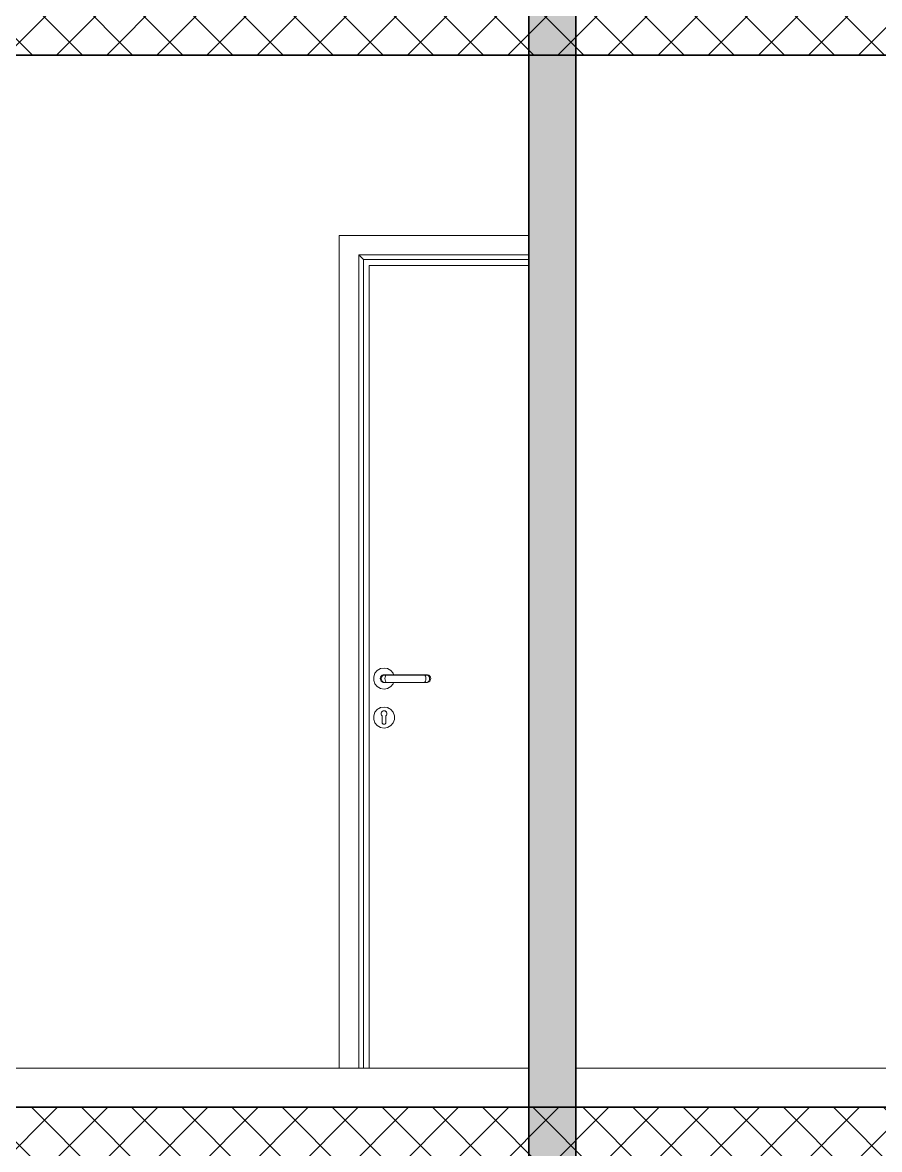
# Model space of a CAD drawing. Header units: millimetres. Extents: x -15634 to 67596, y -3027 to 55843.
# Drawn here: x 38294 to 40494, y 35187 to 38079 of the extents above; entities that cross this region are included whole.
import ezdxf

# ---------------------------------------------------------------- set-up
doc = ezdxf.new("R2010")
doc.units = ezdxf.units.MM
doc.header["$MEASUREMENT"] = 0
doc.set_wipeout_variables(frame=1)
doc.linetypes.add('Wipeout_Contour', pattern=[1000, 0, -1000])
doc.layers.add('Structural - Bearing', color=7, linetype='Continuous')
for name, color, linetype, lineweight in [('Structural - Bearing_Pen_No__1', 7, 'Continuous', 13), ('Structural - Bearing_Pen_No__101', 252, 'Continuous', 13), ('Structural - Bearing_Pen_No__7', 7, 'Continuous', 35)]:
    doc.layers.add(name, color=color, linetype=linetype, lineweight=lineweight)
doc.layers.add('Structural - Bearing_Pen_No__61', color=7, linetype='Continuous', lineweight=20, true_color=0x6a6a6a)
doc.layers.add('Structural - Bearing_Pen_No__82', color=7, linetype='Continuous', lineweight=20, true_color=0xaaaaaa)
pattern_1 = [(45, (0, 0), (-64.34671, 64.34671), []), (135, (0, 0), (64.34671, 64.34671), [])]

msp = doc.modelspace()

# ---------------------------------------------------------------- wipeouts: each hides what was drawn before it
at = {"color": 254, "linetype": 'Wipeout_Contour', "lineweight": 0, "ltscale": 217340.96038}
msp.add_wipeout([(40494.3, 37995.6), (39714.4, 37995.6), (39714.4, 35295.6), (40494.3, 35295.6)], dxfattribs=at).dxf.layer = 'Structural - Bearing'
at = {"color": 254, "linetype": 'Wipeout_Contour', "lineweight": 0, "ltscale": 213988.368624}
msp.add_wipeout([(39169.4, 37470.6), (39157.4, 37482.6), (39157.4, 35395.6), (39169.4, 35395.6)], dxfattribs=at).dxf.layer = 'Structural - Bearing'
at = {"color": 254, "linetype": 'Wipeout_Contour', "lineweight": 0, "ltscale": 374190.776564}
msp.add_wipeout([(39228.8, 36309.4), (39229.7, 36307), (39229.8, 36304.4), (39229.7, 36304.4), (39239.7, 36316.2), (39231.6, 36320.9), (39227.8, 36310.5)], dxfattribs=at).dxf.layer = 'Structural - Bearing'

# ---------------------------------------------------------------- next in the draw order: linework, layer by layer
at = {"layer": 'Structural - Bearing_Pen_No__1', "color": 7, "linetype": 'Continuous', "lineweight": 13}
for p, q in [((39714.4, 35295.6), (39714.4, 38195.6)), ((39714.4, 32395.6), (39714.4, 35295.6)), ((39714.4, 35295.6), (43944.4, 35295.6))]:
    msp.add_line(p, q, dxfattribs=at)
at = {"layer": 'Structural - Bearing_Pen_No__61', "color": 251, "linetype": 'Continuous', "lineweight": 20, "true_color": 0x6a6a6a}
msp.add_lwpolyline([(39714.4, 35395.6), (43944.4, 35395.6)], dxfattribs=at)

# ---------------------------------------------------------------- next in the draw order: wipeouts: each hides what was drawn before it
at = {"color": 254, "linetype": 'Wipeout_Contour', "lineweight": 0, "ltscale": 217447.465349}
msp.add_wipeout([(39157.4, 37482.6), (39169.4, 37470.6), (39594.4, 37470.6), (39594.4, 37482.6)], dxfattribs=at).dxf.layer = 'Structural - Bearing'
at = {"color": 254, "linetype": 'Wipeout_Contour', "lineweight": 0, "ltscale": 320722.19904}
msp.add_wipeout([(39228.9, 36302), (39227.4, 36300), (39227.4, 36298.5), (39245.7, 36309.1), (39239.7, 36316.2), (39229.7, 36304.4)], dxfattribs=at).dxf.layer = 'Structural - Bearing'

# ---------------------------------------------------------------- next in the draw order: wipeouts: each hides what was drawn before it
at = {"color": 254, "linetype": 'Wipeout_Contour', "lineweight": 0, "ltscale": 213940.499659}
msp.add_wipeout([(39107.4, 35395.6), (39157.4, 35395.6), (39157.4, 37482.6), (39107.4, 37532.6)], dxfattribs=at).dxf.layer = 'Structural - Bearing'
at = {"color": 254, "linetype": 'Wipeout_Contour', "lineweight": 0, "ltscale": 213858.838922}
msp.add_wipeout([(39239.7, 36316.3), (39231.6, 36321), (39231.6, 36320.9), (39239.7, 36316.2)], dxfattribs=at).dxf.layer = 'Structural - Bearing'

# ---------------------------------------------------------------- next in the draw order: wipeouts: each hides what was drawn before it
at = {"color": 254, "linetype": 'Wipeout_Contour', "lineweight": 0, "ltscale": 217488.173006}
msp.add_wipeout([(39107.4, 37532.6), (39157.4, 37482.6), (39594.4, 37482.6), (39594.4, 37532.6)], dxfattribs=at).dxf.layer = 'Structural - Bearing'
at = {"color": 254, "linetype": 'Wipeout_Contour', "lineweight": 0, "ltscale": 213998.885301}
msp.add_wipeout([(39169.4, 35395.6), (39184.4, 35395.6), (39184.4, 37455.6), (39169.4, 37455.6)], dxfattribs=at).dxf.layer = 'Structural - Bearing'
at = {"color": 254, "linetype": 'Wipeout_Contour', "lineweight": 0, "ltscale": 320731.84709}
msp.add_wipeout([(39227.1, 36311.3), (39227.8, 36310.5), (39231.6, 36320.9), (39222.4, 36322.5), (39222.4, 36313), (39224.9, 36312.6)], dxfattribs=at).dxf.layer = 'Structural - Bearing'

# ---------------------------------------------------------------- next in the draw order: wipeouts: each hides what was drawn before it
at = {"color": 254, "linetype": 'Wipeout_Contour', "lineweight": 0, "ltscale": 271625.351649}
msp.add_wipeout([(39169.4, 37470.6), (39169.4, 37455.6), (39184.4, 37455.6), (39594.4, 37455.6), (39594.4, 37470.6)], dxfattribs=at).dxf.layer = 'Structural - Bearing'
at = {"color": 254, "linetype": 'Wipeout_Contour', "lineweight": 0, "ltscale": 1498178.538162294}
msp.add_wipeout([(39195.8, 36400.3), (39195.8, 36390.9), (39199, 36382.1), (39205, 36374.9), (39213.1, 36370.2), (39222.4, 36368.6), (39231.6, 36370.2), (39239.7, 36374.9), (39245.7, 36382.1), (39247.1, 36385.8), (39220.6, 36385.8), (39217.4, 36386.9), (39214.7, 36389.2), (39213, 36392.2), (39212.4, 36395.6), (39213, 36399), (39214.7, 36402), (39217.4, 36404.3), (39220.6, 36405.5), (39237.6, 36405.5), (39247.1, 36405.5), (39245.7, 36409.1), (39239.7, 36416.3), (39231.6, 36421), (39222.4, 36422.6), (39213.1, 36421), (39205, 36416.3), (39199, 36409.1)], dxfattribs=at).dxf.layer = 'Structural - Bearing'
at = {"color": 254, "linetype": 'Wipeout_Contour', "lineweight": 0, "ltscale": 213815.92594}
msp.add_wipeout([(39227.4, 36296.5), (39248.9, 36300.3), (39245.7, 36309.1), (39227.4, 36298.5)], dxfattribs=at).dxf.layer = 'Structural - Bearing'

# ---------------------------------------------------------------- next in the draw order: wipeouts: each hides what was drawn before it
at = {"color": 254, "linetype": 'Wipeout_Contour', "lineweight": 0, "ltscale": 214000.625028}
msp.add_wipeout([(39215.4, 36395.6), (39212.4, 36395.6), (39213, 36392.2), (39216, 36392.2)], dxfattribs=at).dxf.layer = 'Structural - Bearing'
at = {"color": 254, "linetype": 'Wipeout_Contour', "lineweight": 0, "ltscale": 213841.981912}
msp.add_wipeout([(39231.6, 36321), (39222.4, 36322.6), (39222.4, 36322.5), (39231.6, 36320.9)], dxfattribs=at).dxf.layer = 'Structural - Bearing'
at = {"color": 254, "linetype": 'Wipeout_Contour', "lineweight": 0, "ltscale": 267175.235338}
msp.add_wipeout([(39231.6, 36270.3), (39239.7, 36275), (39227.4, 36289.6), (39227.4, 36283.1), (39227.2, 36282.3)], dxfattribs=at).dxf.layer = 'Structural - Bearing'

# ---------------------------------------------------------------- next in the draw order: wipeouts: each hides what was drawn before it
at = {"color": 254, "linetype": 'Wipeout_Contour', "lineweight": 0, "ltscale": 213995.116248}
msp.add_wipeout([(39213, 36392.2), (39214.7, 36389.2), (39217.5, 36389.2), (39216, 36392.2)], dxfattribs=at).dxf.layer = 'Structural - Bearing'
at = {"color": 254, "linetype": 'Wipeout_Contour', "lineweight": 0, "ltscale": 320698.798705}
msp.add_wipeout([(39219.8, 36312.6), (39222.4, 36313), (39222.4, 36322.5), (39213.2, 36320.9), (39216.9, 36310.5), (39217.6, 36311.3)], dxfattribs=at).dxf.layer = 'Structural - Bearing'
at = {"color": 254, "linetype": 'Wipeout_Contour', "lineweight": 0, "ltscale": 213765.833017}
msp.add_wipeout([(39227.4, 36289.6), (39239.7, 36275), (39245.7, 36282.2), (39227.4, 36292.7)], dxfattribs=at).dxf.layer = 'Structural - Bearing'

# ---------------------------------------------------------------- next in the draw order: wipeouts: each hides what was drawn before it
at = {"color": 254, "linetype": 'Wipeout_Contour', "lineweight": 0, "ltscale": 213994.090733}
msp.add_wipeout([(39214.7, 36389.2), (39217.4, 36386.9), (39219.9, 36386.9), (39217.5, 36389.2)], dxfattribs=at).dxf.layer = 'Structural - Bearing'
at = {"color": 254, "linetype": 'Wipeout_Contour', "lineweight": 0, "ltscale": 214048.026832}
msp.add_wipeout([(39217.4, 36404.3), (39219.9, 36404.3), (39222.8, 36405.5), (39220.6, 36405.5)], dxfattribs=at).dxf.layer = 'Structural - Bearing'
at = {"color": 254, "linetype": 'Wipeout_Contour', "lineweight": 0, "ltscale": 213814.924255}
msp.add_wipeout([(39222.4, 36322.6), (39213.1, 36321), (39213.2, 36320.9), (39222.4, 36322.5)], dxfattribs=at).dxf.layer = 'Structural - Bearing'
at = {"color": 254, "linetype": 'Wipeout_Contour', "lineweight": 0, "ltscale": 213786.932015}
msp.add_wipeout([(39227.4, 36292.7), (39245.7, 36282.2), (39248.9, 36290.9), (39227.4, 36294.7)], dxfattribs=at).dxf.layer = 'Structural - Bearing'

# ---------------------------------------------------------------- next in the draw order: wipeouts: each hides what was drawn before it
at = {"color": 254, "linetype": 'Wipeout_Contour', "lineweight": 0, "ltscale": 214035.14515}
msp.add_wipeout([(39214.7, 36402), (39217.5, 36402), (39219.9, 36404.3), (39217.4, 36404.3)], dxfattribs=at).dxf.layer = 'Structural - Bearing'
at = {"color": 254, "linetype": 'Wipeout_Contour', "lineweight": 0, "ltscale": 213997.668011}
msp.add_wipeout([(39217.4, 36386.9), (39220.6, 36385.8), (39222.8, 36385.8), (39219.9, 36386.9)], dxfattribs=at).dxf.layer = 'Structural - Bearing'
at = {"color": 254, "linetype": 'Wipeout_Contour', "lineweight": 0, "ltscale": 213803.664857}
msp.add_wipeout([(39227.4, 36294.7), (39248.9, 36290.9), (39248.9, 36300.3), (39227.4, 36296.5)], dxfattribs=at).dxf.layer = 'Structural - Bearing'

# ---------------------------------------------------------------- next in the draw order: wipeouts: each hides what was drawn before it
at = {"color": 254, "linetype": 'Wipeout_Contour', "lineweight": 0, "ltscale": 214021.913357}
msp.add_wipeout([(39213, 36399), (39216, 36399), (39217.5, 36402), (39214.7, 36402)], dxfattribs=at).dxf.layer = 'Structural - Bearing'
at = {"color": 254, "linetype": 'Wipeout_Contour', "lineweight": 0, "ltscale": 374099.724258}
msp.add_wipeout([(39216, 36309.4), (39216.9, 36310.5), (39213.2, 36320.9), (39205.1, 36316.2), (39215, 36304.4), (39215, 36304.4), (39215, 36307)], dxfattribs=at).dxf.layer = 'Structural - Bearing'
at = {"color": 254, "linetype": 'Wipeout_Contour', "lineweight": 0, "ltscale": 213855.317588}
msp.add_wipeout([(39249, 36300.3), (39245.7, 36309.1), (39245.7, 36309.1), (39248.9, 36300.3)], dxfattribs=at).dxf.layer = 'Structural - Bearing'
at = {"color": 254, "linetype": 'Wipeout_Contour', "lineweight": 0, "ltscale": 427435.568784}
msp.add_wipeout([(39227.1, 36281.4), (39226.2, 36279.9), (39224.9, 36278.8), (39223.2, 36278.2), (39222.4, 36278.2), (39222.4, 36268.7), (39231.6, 36270.3), (39227.2, 36282.3)], dxfattribs=at).dxf.layer = 'Structural - Bearing'

# ---------------------------------------------------------------- next in the draw order: wipeouts: each hides what was drawn before it
at = {"color": 254, "linetype": 'Wipeout_Contour', "lineweight": 0, "ltscale": 214009.931703}
msp.add_wipeout([(39212.4, 36395.6), (39215.4, 36395.6), (39216, 36399), (39213, 36399)], dxfattribs=at).dxf.layer = 'Structural - Bearing'
at = {"color": 254, "linetype": 'Wipeout_Contour', "lineweight": 0, "ltscale": 213780.936685}
msp.add_wipeout([(39213.1, 36321), (39205, 36316.3), (39205.1, 36316.2), (39213.2, 36320.9)], dxfattribs=at).dxf.layer = 'Structural - Bearing'
at = {"color": 254, "linetype": 'Wipeout_Contour', "lineweight": 0, "ltscale": 213733.977105}
msp.add_wipeout([(39231.6, 36270.2), (39239.7, 36274.9), (39239.7, 36275), (39231.6, 36270.3)], dxfattribs=at).dxf.layer = 'Structural - Bearing'

# ---------------------------------------------------------------- next in the draw order: wipeouts: each hides what was drawn before it
at = {"color": 254, "linetype": 'Wipeout_Contour', "lineweight": 0, "ltscale": 214018.473758}
msp.add_wipeout([(39215.4, 36395.6), (39216, 36392.2), (39225, 36392.2), (39224.7, 36395.6)], dxfattribs=at).dxf.layer = 'Structural - Bearing'
at = {"color": 254, "linetype": 'Wipeout_Contour', "lineweight": 0, "ltscale": 320625.845433}
msp.add_wipeout([(39215.8, 36302), (39215, 36304.4), (39205.1, 36316.2), (39199.1, 36309.1), (39217.4, 36298.5), (39217.4, 36300)], dxfattribs=at).dxf.layer = 'Structural - Bearing'
at = {"color": 254, "linetype": 'Wipeout_Contour', "lineweight": 0, "ltscale": 427395.735194}
msp.add_wipeout([(39221.5, 36278.2), (39219.9, 36278.8), (39218.5, 36279.9), (39217.7, 36281.4), (39217.5, 36282.3), (39213.2, 36270.3), (39222.4, 36268.7), (39222.4, 36278.2)], dxfattribs=at).dxf.layer = 'Structural - Bearing'
at = {"color": 254, "linetype": 'Wipeout_Contour', "lineweight": 0, "ltscale": 213770.804317}
msp.add_wipeout([(39239.7, 36274.9), (39245.7, 36282.1), (39245.7, 36282.2), (39239.7, 36275)], dxfattribs=at).dxf.layer = 'Structural - Bearing'

# ---------------------------------------------------------------- next in the draw order: wipeouts: each hides what was drawn before it
at = {"color": 254, "linetype": 'Wipeout_Contour', "lineweight": 0, "ltscale": 214012.123867}
msp.add_wipeout([(39216, 36392.2), (39217.5, 36389.2), (39225.9, 36389.2), (39225, 36392.2)], dxfattribs=at).dxf.layer = 'Structural - Bearing'
at = {"color": 254, "linetype": 'Wipeout_Contour', "lineweight": 0, "ltscale": 213744.111167}
msp.add_wipeout([(39205, 36316.3), (39199, 36309.1), (39199.1, 36309.1), (39205.1, 36316.2)], dxfattribs=at).dxf.layer = 'Structural - Bearing'
at = {"color": 254, "linetype": 'Wipeout_Contour', "lineweight": 0, "ltscale": 213806.016536}
msp.add_wipeout([(39245.7, 36282.1), (39249, 36290.9), (39248.9, 36290.9), (39245.7, 36282.2)], dxfattribs=at).dxf.layer = 'Structural - Bearing'

# ---------------------------------------------------------------- next in the draw order: wipeouts: each hides what was drawn before it
at = {"color": 254, "linetype": 'Wipeout_Contour', "lineweight": 0, "ltscale": 214009.52715}
msp.add_wipeout([(39217.5, 36389.2), (39219.9, 36386.9), (39227.3, 36386.9), (39225.9, 36389.2)], dxfattribs=at).dxf.layer = 'Structural - Bearing'
at = {"color": 254, "linetype": 'Wipeout_Contour', "lineweight": 0, "ltscale": 214061.348208}
msp.add_wipeout([(39222.8, 36405.5), (39219.9, 36404.3), (39227.3, 36404.3), (39229, 36405.5)], dxfattribs=at).dxf.layer = 'Structural - Bearing'
at = {"color": 254, "linetype": 'Wipeout_Contour', "lineweight": 0, "ltscale": 213727.952891}
msp.add_wipeout([(39217.4, 36298.5), (39199.1, 36309.1), (39195.9, 36300.3), (39217.4, 36296.5)], dxfattribs=at).dxf.layer = 'Structural - Bearing'
at = {"color": 254, "linetype": 'Wipeout_Contour', "lineweight": 0, "ltscale": 213835.363182}
msp.add_wipeout([(39249, 36290.9), (39249, 36300.3), (39248.9, 36300.3), (39248.9, 36290.9)], dxfattribs=at).dxf.layer = 'Structural - Bearing'
at = {"color": 254, "linetype": 'Wipeout_Contour', "lineweight": 0, "ltscale": 213699.977052}
msp.add_wipeout([(39222.4, 36268.6), (39231.6, 36270.2), (39231.6, 36270.3), (39222.4, 36268.7)], dxfattribs=at).dxf.layer = 'Structural - Bearing'

# ---------------------------------------------------------------- next in the draw order: wipeouts: each hides what was drawn before it
at = {"color": 254, "linetype": 'Wipeout_Contour', "lineweight": 0, "ltscale": 214050.578627}
msp.add_wipeout([(39219.9, 36404.3), (39217.5, 36402), (39225.9, 36402), (39227.3, 36404.3)], dxfattribs=at).dxf.layer = 'Structural - Bearing'
at = {"color": 254, "linetype": 'Wipeout_Contour', "lineweight": 0, "ltscale": 214010.99251}
msp.add_wipeout([(39219.9, 36386.9), (39222.8, 36385.8), (39229, 36385.8), (39227.3, 36386.9)], dxfattribs=at).dxf.layer = 'Structural - Bearing'
at = {"color": 254, "linetype": 'Wipeout_Contour', "lineweight": 0, "ltscale": 267112.876769}
msp.add_wipeout([(39205.1, 36275), (39213.2, 36270.3), (39217.5, 36282.3), (39217.4, 36283.1), (39217.4, 36289.6)], dxfattribs=at).dxf.layer = 'Structural - Bearing'

# ---------------------------------------------------------------- next in the draw order: wipeouts: each hides what was drawn before it
at = {"color": 254, "linetype": 'Wipeout_Contour', "lineweight": 0, "ltscale": 214038.918866}
msp.add_wipeout([(39217.5, 36402), (39216, 36399), (39225, 36399), (39225.9, 36402)], dxfattribs=at).dxf.layer = 'Structural - Bearing'
at = {"color": 254, "linetype": 'Wipeout_Contour', "lineweight": 0, "ltscale": 213708.889064}
msp.add_wipeout([(39199, 36309.1), (39195.8, 36300.3), (39195.9, 36300.3), (39199.1, 36309.1)], dxfattribs=at).dxf.layer = 'Structural - Bearing'
at = {"color": 254, "linetype": 'Wipeout_Contour', "lineweight": 0, "ltscale": 213672.901937}
msp.add_wipeout([(39213.1, 36270.2), (39222.4, 36268.6), (39222.4, 36268.7), (39213.2, 36270.3)], dxfattribs=at).dxf.layer = 'Structural - Bearing'

# ---------------------------------------------------------------- next in the draw order: wipeouts: each hides what was drawn before it
at = {"color": 254, "linetype": 'Wipeout_Contour', "lineweight": 0, "ltscale": 214027.779664}
msp.add_wipeout([(39216, 36399), (39215.4, 36395.6), (39224.7, 36395.6), (39225, 36399)], dxfattribs=at).dxf.layer = 'Structural - Bearing'
at = {"color": 254, "linetype": 'Wipeout_Contour', "lineweight": 0, "ltscale": 213711.211321}
msp.add_wipeout([(39217.4, 36296.5), (39195.9, 36300.3), (39195.9, 36290.9), (39217.4, 36294.7)], dxfattribs=at).dxf.layer = 'Structural - Bearing'

# ---------------------------------------------------------------- next in the draw order: wipeouts: each hides what was drawn before it
at = {"color": 254, "linetype": 'Wipeout_Contour', "lineweight": 0, "ltscale": 214048.398843}
msp.add_wipeout([(39236.1, 36395.6), (39224.7, 36395.6), (39225, 36392.2), (39236.1, 36392.2)], dxfattribs=at).dxf.layer = 'Structural - Bearing'
at = {"color": 254, "linetype": 'Wipeout_Contour', "lineweight": 0, "ltscale": 213698.942236}
msp.add_wipeout([(39217.4, 36294.7), (39195.9, 36290.9), (39199.1, 36282.2), (39217.4, 36292.7)], dxfattribs=at).dxf.layer = 'Structural - Bearing'

# ---------------------------------------------------------------- next in the draw order: wipeouts: each hides what was drawn before it
at = {"color": 254, "linetype": 'Wipeout_Contour', "lineweight": 0, "ltscale": 214040.741072}
msp.add_wipeout([(39236.1, 36392.2), (39225, 36392.2), (39225.9, 36389.2), (39236.4, 36389.2)], dxfattribs=at).dxf.layer = 'Structural - Bearing'
at = {"color": 254, "linetype": 'Wipeout_Contour', "lineweight": 0, "ltscale": 213691.080099}
msp.add_wipeout([(39217.4, 36292.7), (39199.1, 36282.2), (39205.1, 36275), (39217.4, 36289.6)], dxfattribs=at).dxf.layer = 'Structural - Bearing'

# ---------------------------------------------------------------- next in the draw order: wipeouts: each hides what was drawn before it
at = {"color": 254, "linetype": 'Wipeout_Contour', "lineweight": 0, "ltscale": 214035.680662}
msp.add_wipeout([(39225.9, 36389.2), (39227.3, 36386.9), (39236.7, 36386.9), (39236.4, 36389.2)], dxfattribs=at).dxf.layer = 'Structural - Bearing'
at = {"color": 254, "linetype": 'Wipeout_Contour', "lineweight": 0, "ltscale": 214084.175395}
msp.add_wipeout([(39229, 36405.5), (39227.3, 36404.3), (39236.7, 36404.3), (39237.1, 36405.5)], dxfattribs=at).dxf.layer = 'Structural - Bearing'
at = {"color": 254, "linetype": 'Wipeout_Contour', "lineweight": 0, "ltscale": 213679.525399}
msp.add_wipeout([(39195.8, 36300.3), (39195.8, 36290.9), (39195.9, 36290.9), (39195.9, 36300.3)], dxfattribs=at).dxf.layer = 'Structural - Bearing'
at = {"color": 254, "linetype": 'Wipeout_Contour', "lineweight": 0, "ltscale": 213656.030721}
msp.add_wipeout([(39205, 36274.9), (39213.1, 36270.2), (39213.2, 36270.3), (39205.1, 36275)], dxfattribs=at).dxf.layer = 'Structural - Bearing'

# ---------------------------------------------------------------- next in the draw order: wipeouts: each hides what was drawn before it
at = {"color": 254, "linetype": 'Wipeout_Contour', "lineweight": 0, "ltscale": 214076.727164}
msp.add_wipeout([(39227.3, 36404.3), (39225.9, 36402), (39236.4, 36402), (39236.7, 36404.3)], dxfattribs=at).dxf.layer = 'Structural - Bearing'
at = {"color": 254, "linetype": 'Wipeout_Contour', "lineweight": 0, "ltscale": 214033.825043}
msp.add_wipeout([(39227.3, 36386.9), (39229, 36385.8), (39237.1, 36385.8), (39236.7, 36386.9)], dxfattribs=at).dxf.layer = 'Structural - Bearing'
at = {"color": 254, "linetype": 'Wipeout_Contour', "lineweight": 0, "ltscale": 213659.55524}
msp.add_wipeout([(39195.8, 36290.9), (39199, 36282.1), (39199.1, 36282.2), (39195.9, 36290.9)], dxfattribs=at).dxf.layer = 'Structural - Bearing'

# ---------------------------------------------------------------- next in the draw order: wipeouts: each hides what was drawn before it
at = {"color": 254, "linetype": 'Wipeout_Contour', "lineweight": 0, "ltscale": 214067.532524}
msp.add_wipeout([(39225, 36399), (39236.1, 36399), (39236.4, 36402), (39225.9, 36402)], dxfattribs=at).dxf.layer = 'Structural - Bearing'
at = {"color": 254, "linetype": 'Wipeout_Contour', "lineweight": 0, "ltscale": 213651.395167}
msp.add_wipeout([(39199, 36282.1), (39205, 36274.9), (39205.1, 36275), (39199.1, 36282.2)], dxfattribs=at).dxf.layer = 'Structural - Bearing'

# ---------------------------------------------------------------- next in the draw order: wipeouts: each hides what was drawn before it
at = {"color": 254, "linetype": 'Wipeout_Contour', "lineweight": 0, "ltscale": 214057.703462}
msp.add_wipeout([(39224.7, 36395.6), (39236.1, 36395.6), (39236.1, 36399), (39225, 36399)], dxfattribs=at).dxf.layer = 'Structural - Bearing'
at = {"color": 254, "linetype": 'Wipeout_Contour', "lineweight": 0, "ltscale": 1442901.406885891}
msp.add_wipeout([(39215, 36304.4), (39215.8, 36302), (39217.4, 36300), (39217.4, 36283.1), (39217.7, 36281.4), (39218.5, 36279.9), (39219.9, 36278.8), (39221.5, 36278.2), (39223.2, 36278.2), (39224.9, 36278.8), (39226.2, 36279.9), (39227.1, 36281.4), (39227.4, 36283.1), (39227.4, 36300), (39228.9, 36302), (39229.7, 36304.4), (39229.8, 36304.4), (39229.7, 36307), (39228.8, 36309.4), (39227.8, 36310.5), (39227.1, 36311.3), (39224.9, 36312.6), (39222.4, 36313), (39219.8, 36312.6), (39217.6, 36311.3), (39216, 36309.4), (39215, 36307)], dxfattribs=at).dxf.layer = 'Structural - Bearing'

# ---------------------------------------------------------------- next in the draw order: wipeouts: each hides what was drawn before it
at = {"color": 254, "linetype": 'Wipeout_Contour', "lineweight": 0, "ltscale": 214186.007892}
msp.add_wipeout([(39236.1, 36395.6), (39236.1, 36392.2), (39318.6, 36392.2), (39318.7, 36395.6)], dxfattribs=at).dxf.layer = 'Structural - Bearing'

# ---------------------------------------------------------------- next in the draw order: wipeouts: each hides what was drawn before it
at = {"color": 254, "linetype": 'Wipeout_Contour', "lineweight": 0, "ltscale": 214177.270217}
msp.add_wipeout([(39318.6, 36392.2), (39236.1, 36392.2), (39236.4, 36389.2), (39318.4, 36389.2)], dxfattribs=at).dxf.layer = 'Structural - Bearing'

# ---------------------------------------------------------------- next in the draw order: wipeouts: each hides what was drawn before it
at = {"color": 254, "linetype": 'Wipeout_Contour', "lineweight": 0, "ltscale": 214170.147272}
msp.add_wipeout([(39236.4, 36389.2), (39236.7, 36386.9), (39318, 36386.9), (39318.4, 36389.2)], dxfattribs=at).dxf.layer = 'Structural - Bearing'
at = {"color": 254, "linetype": 'Wipeout_Contour', "lineweight": 0, "ltscale": 214215.817413}
msp.add_wipeout([(39237.1, 36405.5), (39236.7, 36404.3), (39318, 36404.3), (39317.6, 36405.5)], dxfattribs=at).dxf.layer = 'Structural - Bearing'

# ---------------------------------------------------------------- next in the draw order: wipeouts: each hides what was drawn before it
at = {"color": 254, "linetype": 'Wipeout_Contour', "lineweight": 0, "ltscale": 214211.168055}
msp.add_wipeout([(39236.7, 36404.3), (39236.4, 36402), (39318.4, 36402), (39318, 36404.3)], dxfattribs=at).dxf.layer = 'Structural - Bearing'
at = {"color": 254, "linetype": 'Wipeout_Contour', "lineweight": 0, "ltscale": 214165.497973}
msp.add_wipeout([(39236.7, 36386.9), (39237.1, 36385.8), (39317.6, 36385.8), (39318, 36386.9)], dxfattribs=at).dxf.layer = 'Structural - Bearing'

# ---------------------------------------------------------------- next in the draw order: wipeouts: each hides what was drawn before it
at = {"color": 254, "linetype": 'Wipeout_Contour', "lineweight": 0, "ltscale": 214204.044632}
msp.add_wipeout([(39236.1, 36399), (39318.6, 36399), (39318.4, 36402), (39236.4, 36402)], dxfattribs=at).dxf.layer = 'Structural - Bearing'

# ---------------------------------------------------------------- next in the draw order: wipeouts: each hides what was drawn before it
at = {"color": 254, "linetype": 'Wipeout_Contour', "lineweight": 0, "ltscale": 214195.306549}
msp.add_wipeout([(39236.1, 36399), (39236.1, 36395.6), (39318.7, 36395.6), (39318.6, 36399)], dxfattribs=at).dxf.layer = 'Structural - Bearing'

# ---------------------------------------------------------------- next in the draw order: wipeouts: each hides what was drawn before it
at = {"color": 254, "linetype": 'Wipeout_Contour', "lineweight": 0, "ltscale": 214323.636484}
msp.add_wipeout([(39318.6, 36392.2), (39329.7, 36392.2), (39330, 36395.6), (39318.7, 36395.6)], dxfattribs=at).dxf.layer = 'Structural - Bearing'

# ---------------------------------------------------------------- next in the draw order: wipeouts: each hides what was drawn before it
at = {"color": 254, "linetype": 'Wipeout_Contour', "lineweight": 0, "ltscale": 214313.818068}
msp.add_wipeout([(39318.4, 36389.2), (39328.8, 36389.2), (39329.7, 36392.2), (39318.6, 36392.2)], dxfattribs=at).dxf.layer = 'Structural - Bearing'

# ---------------------------------------------------------------- next in the draw order: wipeouts: each hides what was drawn before it
at = {"color": 254, "linetype": 'Wipeout_Contour', "lineweight": 0, "ltscale": 214347.474506}
msp.add_wipeout([(39317.6, 36405.5), (39318, 36404.3), (39327.5, 36404.3), (39325.8, 36405.5)], dxfattribs=at).dxf.layer = 'Structural - Bearing'
at = {"color": 254, "linetype": 'Wipeout_Contour', "lineweight": 0, "ltscale": 214304.631019}
msp.add_wipeout([(39318.4, 36389.2), (39318, 36386.9), (39327.5, 36386.9), (39328.8, 36389.2)], dxfattribs=at).dxf.layer = 'Structural - Bearing'

# ---------------------------------------------------------------- next in the draw order: wipeouts: each hides what was drawn before it
at = {"color": 254, "linetype": 'Wipeout_Contour', "lineweight": 0, "ltscale": 214297.185975}
msp.add_wipeout([(39318, 36386.9), (39317.6, 36385.8), (39325.8, 36385.8), (39327.5, 36386.9)], dxfattribs=at).dxf.layer = 'Structural - Bearing'
at = {"color": 254, "linetype": 'Wipeout_Contour', "lineweight": 0, "ltscale": 214345.626087}
msp.add_wipeout([(39318, 36404.3), (39318.4, 36402), (39328.8, 36402), (39327.5, 36404.3)], dxfattribs=at).dxf.layer = 'Structural - Bearing'

# ---------------------------------------------------------------- next in the draw order: wipeouts: each hides what was drawn before it
at = {"color": 254, "linetype": 'Wipeout_Contour', "lineweight": 0, "ltscale": 214340.575448}
msp.add_wipeout([(39328.8, 36402), (39318.4, 36402), (39318.6, 36399), (39329.7, 36399)], dxfattribs=at).dxf.layer = 'Structural - Bearing'

# ---------------------------------------------------------------- next in the draw order: wipeouts: each hides what was drawn before it
at = {"color": 254, "linetype": 'Wipeout_Contour', "lineweight": 0, "ltscale": 214332.929179}
msp.add_wipeout([(39329.7, 36399), (39318.6, 36399), (39318.7, 36395.6), (39330, 36395.6)], dxfattribs=at).dxf.layer = 'Structural - Bearing'

# ---------------------------------------------------------------- next in the draw order: wipeouts: each hides what was drawn before it
at = {"color": 254, "linetype": 'Wipeout_Contour', "lineweight": 0, "ltscale": 214353.597874}
msp.add_wipeout([(39330, 36395.6), (39329.7, 36392.2), (39338.8, 36392.2), (39339.3, 36395.6)], dxfattribs=at).dxf.layer = 'Structural - Bearing'

# ---------------------------------------------------------------- next in the draw order: wipeouts: each hides what was drawn before it
at = {"color": 254, "linetype": 'Wipeout_Contour', "lineweight": 0, "ltscale": 214342.469602}
msp.add_wipeout([(39329.7, 36392.2), (39328.8, 36389.2), (39337.2, 36389.2), (39338.8, 36392.2)], dxfattribs=at).dxf.layer = 'Structural - Bearing'

# ---------------------------------------------------------------- next in the draw order: wipeouts: each hides what was drawn before it
at = {"color": 254, "linetype": 'Wipeout_Contour', "lineweight": 0, "ltscale": 214370.327705}
msp.add_wipeout([(39325.8, 36405.5), (39327.5, 36404.3), (39334.8, 36404.3), (39331.9, 36405.5)], dxfattribs=at).dxf.layer = 'Structural - Bearing'
at = {"color": 254, "linetype": 'Wipeout_Contour', "lineweight": 0, "ltscale": 214330.81523}
msp.add_wipeout([(39328.8, 36389.2), (39327.5, 36386.9), (39334.8, 36386.9), (39337.2, 36389.2)], dxfattribs=at).dxf.layer = 'Structural - Bearing'

# ---------------------------------------------------------------- next in the draw order: wipeouts: each hides what was drawn before it
at = {"color": 254, "linetype": 'Wipeout_Contour', "lineweight": 0, "ltscale": 214320.044511}
msp.add_wipeout([(39327.5, 36386.9), (39325.8, 36385.8), (39331.9, 36385.8), (39334.8, 36386.9)], dxfattribs=at).dxf.layer = 'Structural - Bearing'
at = {"color": 254, "linetype": 'Wipeout_Contour', "lineweight": 0, "ltscale": 214371.805331}
msp.add_wipeout([(39327.5, 36404.3), (39328.8, 36402), (39337.2, 36402), (39334.8, 36404.3)], dxfattribs=at).dxf.layer = 'Structural - Bearing'

# ---------------------------------------------------------------- next in the draw order: wipeouts: each hides what was drawn before it
at = {"color": 254, "linetype": 'Wipeout_Contour', "lineweight": 0, "ltscale": 214369.223442}
msp.add_wipeout([(39328.8, 36402), (39329.7, 36399), (39338.8, 36399), (39337.2, 36402)], dxfattribs=at).dxf.layer = 'Structural - Bearing'

# ---------------------------------------------------------------- next in the draw order: wipeouts: each hides what was drawn before it
at = {"color": 254, "linetype": 'Wipeout_Contour', "lineweight": 0, "ltscale": 214362.889285}
msp.add_wipeout([(39329.7, 36399), (39330, 36395.6), (39339.3, 36395.6), (39338.8, 36399)], dxfattribs=at).dxf.layer = 'Structural - Bearing'

# ---------------------------------------------------------------- next in the draw order: wipeouts: each hides what was drawn before it
at = {"color": 254, "linetype": 'Wipeout_Contour', "lineweight": 0, "ltscale": 214371.471352}
msp.add_wipeout([(39339.3, 36395.6), (39338.8, 36392.2), (39341.8, 36392.2), (39342.4, 36395.6)], dxfattribs=at).dxf.layer = 'Structural - Bearing'

# ---------------------------------------------------------------- next in the draw order: wipeouts: each hides what was drawn before it
at = {"color": 254, "linetype": 'Wipeout_Contour', "lineweight": 0, "ltscale": 214359.500461}
msp.add_wipeout([(39337.2, 36389.2), (39340, 36389.2), (39341.8, 36392.2), (39338.8, 36392.2)], dxfattribs=at).dxf.layer = 'Structural - Bearing'

# ---------------------------------------------------------------- next in the draw order: wipeouts: each hides what was drawn before it
at = {"color": 254, "linetype": 'Wipeout_Contour', "lineweight": 0, "ltscale": 214383.666085}
msp.add_wipeout([(39331.9, 36405.5), (39334.8, 36404.3), (39337.4, 36404.3), (39334.1, 36405.5)], dxfattribs=at).dxf.layer = 'Structural - Bearing'
at = {"color": 254, "linetype": 'Wipeout_Contour', "lineweight": 0, "ltscale": 214346.272146}
msp.add_wipeout([(39334.8, 36386.9), (39337.4, 36386.9), (39340, 36389.2), (39337.2, 36389.2)], dxfattribs=at).dxf.layer = 'Structural - Bearing'

# ---------------------------------------------------------------- next in the draw order: wipeouts: each hides what was drawn before it
at = {"color": 254, "linetype": 'Wipeout_Contour', "lineweight": 0, "ltscale": 214333.386009}
msp.add_wipeout([(39331.9, 36385.8), (39334.1, 36385.8), (39337.4, 36386.9), (39334.8, 36386.9)], dxfattribs=at).dxf.layer = 'Structural - Bearing'
at = {"color": 254, "linetype": 'Wipeout_Contour', "lineweight": 0, "ltscale": 214387.259312}
msp.add_wipeout([(39337.4, 36404.3), (39334.8, 36404.3), (39337.2, 36402), (39340, 36402)], dxfattribs=at).dxf.layer = 'Structural - Bearing'

# ---------------------------------------------------------------- next in the draw order: wipeouts: each hides what was drawn before it
at = {"color": 254, "linetype": 'Wipeout_Contour', "lineweight": 0, "ltscale": 214386.252194}
msp.add_wipeout([(39340, 36402), (39337.2, 36402), (39338.8, 36399), (39341.8, 36399)], dxfattribs=at).dxf.layer = 'Structural - Bearing'

# ---------------------------------------------------------------- next in the draw order: wipeouts: each hides what was drawn before it
at = {"color": 254, "linetype": 'Wipeout_Contour', "lineweight": 0, "ltscale": 214380.761995}
msp.add_wipeout([(39341.8, 36399), (39338.8, 36399), (39339.3, 36395.6), (39342.4, 36395.6)], dxfattribs=at).dxf.layer = 'Structural - Bearing'

# ---------------------------------------------------------------- next in the draw order: wipeouts: each hides what was drawn before it
at = {"color": 254, "linetype": 'Wipeout_Contour', "lineweight": 0, "ltscale": 428558.469716}
msp.add_wipeout([(38294.4, 35295.6), (39594.4, 35295.6), (39594.4, 35395.6), (39107.4, 35395.6), (39107.4, 37532.6), (39594.4, 37532.6), (39594.4, 37995.6), (38294.4, 37995.6)], dxfattribs=at).dxf.layer = 'Structural - Bearing'

# ---------------------------------------------------------------- next in the draw order: hatches: boundary and pattern name
at = {"layer": 'Structural - Bearing_Pen_No__1', "linetype": 'Continuous', "lineweight": 13}
h = msp.add_hatch(dxfattribs=at)
h.set_pattern_fill('CONCRETE_BLOCK', style=0, pattern_type=2)
h.set_pattern_definition(pattern_1)
h.paths.add_polyline_path([(-655.6, 37995.6), (44144.4, 37995.6), (44144.4, 38195.6), (-655.6, 38195.6)])
h = msp.add_hatch(dxfattribs=at)
h.set_pattern_fill('CONCRETE_BLOCK', style=0, pattern_type=2)
h.set_pattern_definition(pattern_1)
h.paths.add_polyline_path([(-655.6, 35095.6), (44144.4, 35095.6), (44144.4, 35295.6), (-655.6, 35295.6)])
at = {"layer": 'Structural - Bearing_Pen_No__101', "linetype": 'Continuous', "lineweight": 13}
for points in [[(39594.4, 35295.6), (39714.4, 35295.6), (39714.4, 38195.6), (39594.4, 38195.6)], [(39594.4, 32395.6), (39714.4, 32395.6), (39714.4, 35295.6), (39594.4, 35295.6)]]:
    msp.add_hatch(color=252, dxfattribs=at).paths.add_polyline_path(points)

# ---------------------------------------------------------------- next in the draw order: linework, layer by layer
at = {"layer": 'Structural - Bearing_Pen_No__1', "color": 7, "linetype": 'Continuous', "lineweight": 13}
for p, q in [((39594.4, 35295.6), (39594.4, 38195.6)), ((-655.6, 37995.6), (44144.4, 37995.6)), ((37134.4, 35295.6), (39594.4, 35295.6)), ((39594.4, 32395.6), (39594.4, 35295.6))]:
    msp.add_line(p, q, dxfattribs=at)
at = {"layer": 'Structural - Bearing_Pen_No__61', "color": 251, "linetype": 'Continuous', "lineweight": 20, "true_color": 0x6a6a6a}
msp.add_lwpolyline([(37134.4, 35395.6), (39594.4, 35395.6)], dxfattribs=at)
at = {"layer": 'Structural - Bearing_Pen_No__7', "color": 7, "linetype": 'Continuous', "lineweight": 35, "flags": 128}
for points in [[(-655.6, 37995.6), (44144.4, 37995.6), (44144.4, 38195.6), (-655.6, 38195.6)], [(39594.4, 35295.6), (39714.4, 35295.6), (39714.4, 38195.6), (39594.4, 38195.6)], [(-655.6, 35095.6), (44144.4, 35095.6), (44144.4, 35295.6), (-655.6, 35295.6)], [(39594.4, 32395.6), (39714.4, 32395.6), (39714.4, 35295.6), (39594.4, 35295.6)]]:
    msp.add_lwpolyline(points, close=True, dxfattribs=at)
at = {"layer": 'Structural - Bearing_Pen_No__82', "color": 253, "linetype": 'Continuous', "lineweight": 20, "true_color": 0xaaaaaa}
for p, q in [((39107.4, 37532.6), (39107.4, 35395.6)), ((39594.4, 37532.6), (39107.4, 37532.6)), ((39157.4, 35395.6), (39157.4, 37482.6)), ((39169.4, 37470.6), (39157.4, 37482.6)), ((39157.4, 37482.6), (39594.4, 37482.6)), ((39169.4, 35395.6), (39169.4, 37470.6)), ((39169.4, 37470.6), (39594.4, 37470.6)), ((39184.4, 35395.6), (39184.4, 37455.6)), ((39184.4, 37455.6), (39594.4, 37455.6)), ((39199, 36409.1), (39195.8, 36400.3)), ((39205, 36416.3), (39199, 36409.1)), ((39213.1, 36421), (39205, 36416.3)), ((39222.4, 36422.6), (39213.1, 36421)), ((39231.6, 36421), (39222.4, 36422.6)), ((39239.7, 36416.3), (39231.6, 36421)), ((39245.7, 36409.1), (39239.7, 36416.3)), ((39247.1, 36405.5), (39245.7, 36409.1)), ((39195.8, 36400.3), (39195.8, 36390.9)), ((39195.8, 36390.9), (39199, 36382.1)), ((39199, 36382.1), (39205, 36374.9)), ((39213, 36399), (39212.4, 36395.6)), ((39212.4, 36395.6), (39213, 36392.2)), ((39214.7, 36402), (39213, 36399)), ((39213, 36392.2), (39214.7, 36389.2)), ((39217.4, 36404.3), (39214.7, 36402)), ((39214.7, 36389.2), (39217.4, 36386.9)), ((39216, 36399), (39215.4, 36395.6)), ((39215.4, 36395.6), (39216, 36392.2)), ((39217.5, 36402), (39216, 36399)), ((39216, 36392.2), (39217.5, 36389.2)), ((39220.6, 36405.5), (39217.4, 36404.3)), ((39217.4, 36386.9), (39220.6, 36385.8)), ((39219.9, 36404.3), (39217.5, 36402)), ((39217.5, 36389.2), (39219.9, 36386.9)), ((39220.6, 36405.5), (39222.8, 36405.5)), ((39220.6, 36385.8), (39222.8, 36385.8)), ((39222.8, 36405.5), (39229, 36405.5)), ((39222.8, 36385.8), (39229, 36385.8)), ((39225, 36399), (39224.7, 36395.6)), ((39224.7, 36395.6), (39225, 36392.2)), ((39225.9, 36402), (39225, 36399)), ((39225, 36392.2), (39225.9, 36389.2)), ((39227.3, 36404.3), (39225.9, 36402)), ((39225.9, 36389.2), (39227.3, 36386.9)), ((39229, 36405.5), (39237.1, 36405.5)), ((39229, 36385.8), (39237.1, 36385.8)), ((39237.1, 36405.5), (39317.6, 36405.5)), ((39237.1, 36385.8), (39317.6, 36385.8)), ((39239.7, 36374.9), (39245.7, 36382.1)), ((39245.7, 36382.1), (39247.1, 36385.8)), ((39317.6, 36405.5), (39325.8, 36405.5)), ((39317.6, 36385.8), (39325.8, 36385.8)), ((39325.8, 36405.5), (39331.9, 36405.5)), ((39325.8, 36385.8), (39331.9, 36385.8)), ((39327.5, 36404.3), (39328.8, 36402)), ((39328.8, 36389.2), (39327.5, 36386.9)), ((39328.8, 36402), (39329.7, 36399)), ((39329.7, 36392.2), (39328.8, 36389.2)), ((39329.7, 36399), (39330, 36395.6)), ((39330, 36395.6), (39329.7, 36392.2)), ((39331.9, 36405.5), (39334.1, 36405.5)), ((39331.9, 36385.8), (39334.1, 36385.8)), ((39334.1, 36405.5), (39337.4, 36404.3)), ((39337.4, 36386.9), (39334.1, 36385.8)), ((39334.8, 36404.3), (39337.2, 36402)), ((39337.2, 36389.2), (39334.8, 36386.9)), ((39337.2, 36402), (39338.8, 36399)), ((39338.8, 36392.2), (39337.2, 36389.2)), ((39337.4, 36404.3), (39340, 36402)), ((39340, 36389.2), (39337.4, 36386.9)), ((39338.8, 36399), (39339.3, 36395.6)), ((39339.3, 36395.6), (39338.8, 36392.2)), ((39340, 36402), (39341.8, 36399)), ((39341.8, 36392.2), (39340, 36389.2)), ((39341.8, 36399), (39342.4, 36395.6)), ((39342.4, 36395.6), (39341.8, 36392.2)), ((39205, 36374.9), (39213.1, 36370.2)), ((39213.1, 36370.2), (39222.4, 36368.6)), ((39222.4, 36368.6), (39231.6, 36370.2)), ((39231.6, 36370.2), (39239.7, 36374.9)), ((39213.1, 36321), (39205, 36316.3)), ((39222.4, 36322.6), (39213.1, 36321)), ((39231.6, 36321), (39222.4, 36322.6)), ((39239.7, 36316.3), (39231.6, 36321)), ((39199, 36309.1), (39195.8, 36300.3)), ((39195.8, 36300.3), (39195.8, 36290.9)), ((39195.8, 36290.9), (39199, 36282.1)), ((39205, 36316.3), (39199, 36309.1)), ((39215, 36307), (39216, 36309.4)), ((39215, 36304.4), (39215, 36307)), ((39215.8, 36302), (39215, 36304.4)), ((39217.4, 36300), (39215.8, 36302)), ((39216.9, 36310.5), (39216, 36309.4)), ((39216.9, 36310.5), (39217.6, 36311.3)), ((39217.4, 36298.5), (39217.4, 36300)), ((39217.4, 36298.5), (39217.4, 36296.5)), ((39217.4, 36296.5), (39217.4, 36294.7)), ((39217.4, 36294.7), (39217.4, 36292.7)), ((39217.4, 36292.7), (39217.4, 36289.6)), ((39217.6, 36311.3), (39219.8, 36312.6)), ((39219.8, 36312.6), (39222.4, 36313)), ((39222.4, 36313), (39224.9, 36312.6)), ((39224.9, 36312.6), (39227.1, 36311.3)), ((39227.8, 36310.5), (39227.1, 36311.3)), ((39228.9, 36302), (39227.4, 36300)), ((39227.4, 36300), (39227.4, 36298.5)), ((39227.4, 36298.5), (39227.4, 36296.5)), ((39227.4, 36296.5), (39227.4, 36294.7)), ((39227.4, 36294.7), (39227.4, 36292.7)), ((39227.4, 36292.7), (39227.4, 36289.6)), ((39227.8, 36310.5), (39228.8, 36309.4)), ((39228.8, 36309.4), (39229.7, 36307)), ((39229.7, 36304.4), (39228.9, 36302)), ((39229.7, 36307), (39229.8, 36304.4)), ((39245.7, 36309.1), (39239.7, 36316.3)), ((39249, 36300.3), (39245.7, 36309.1)), ((39245.7, 36282.1), (39249, 36290.9)), ((39249, 36290.9), (39249, 36300.3)), ((39199, 36282.1), (39205, 36274.9)), ((39205, 36274.9), (39213.1, 36270.2)), ((39213.1, 36270.2), (39222.4, 36268.6)), ((39217.4, 36289.6), (39217.4, 36283.1)), ((39217.5, 36282.3), (39217.4, 36283.1)), ((39217.7, 36281.4), (39217.5, 36282.3)), ((39218.5, 36279.9), (39217.7, 36281.4)), ((39219.9, 36278.8), (39218.5, 36279.9)), ((39221.5, 36278.2), (39219.9, 36278.8)), ((39222.4, 36278.2), (39221.5, 36278.2)), ((39223.2, 36278.2), (39222.4, 36278.2)), ((39222.4, 36268.6), (39231.6, 36270.2)), ((39224.9, 36278.8), (39223.2, 36278.2)), ((39226.2, 36279.9), (39224.9, 36278.8)), ((39227.1, 36281.4), (39226.2, 36279.9)), ((39227.2, 36282.3), (39227.1, 36281.4)), ((39227.4, 36283.1), (39227.2, 36282.3)), ((39227.4, 36289.6), (39227.4, 36283.1)), ((39231.6, 36270.2), (39239.7, 36274.9)), ((39239.7, 36274.9), (39245.7, 36282.1)), ((39107.4, 35395.6), (39157.4, 35395.6)), ((39157.4, 35395.6), (39169.4, 35395.6)), ((39594.4, 35395.6), (39169.4, 35395.6))]:
    msp.add_line(p, q, dxfattribs=at)

doc.saveas('drawing.dxf')
